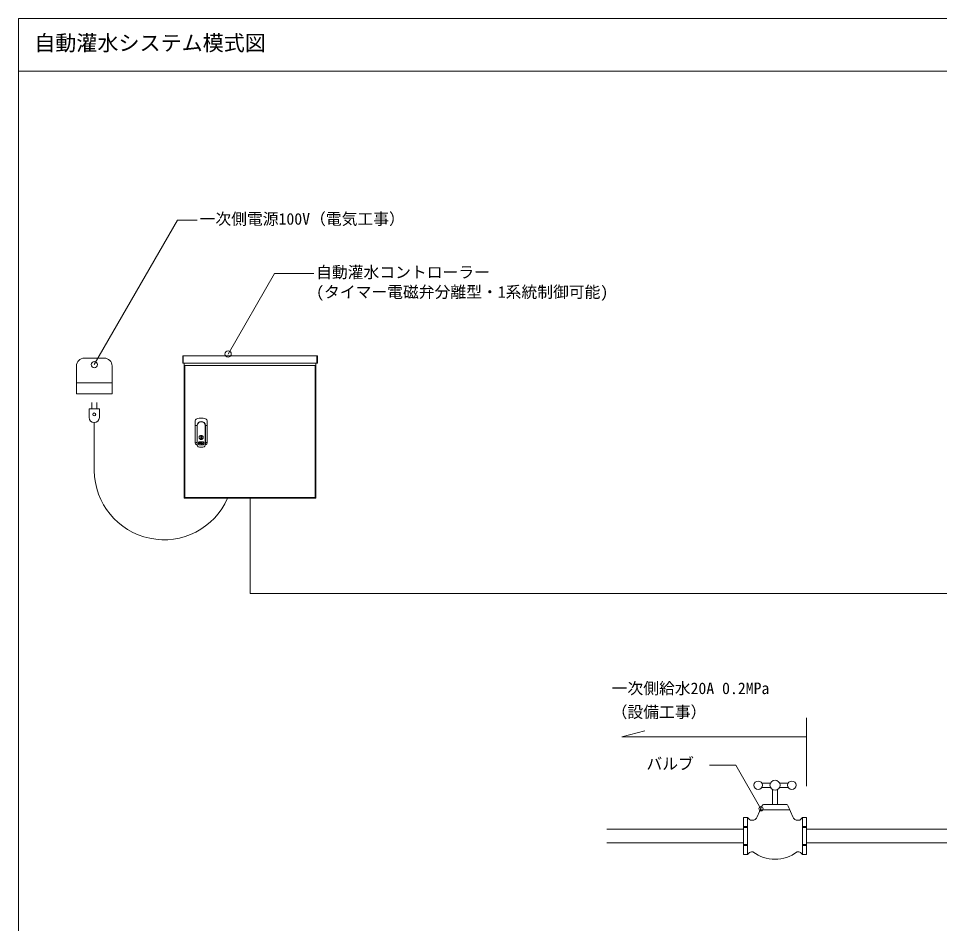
# Model space of a CAD drawing. Units: millimetres, scale not verified. Extents: x -82016 to 4150, y -1714 to 4021.
# Drawn here: x -3850 to -2100, y 2303 to 4021 of the extents above; entities that cross this region are included whole.
import ezdxf
from ezdxf.enums import TextEntityAlignment as Align

# ---------------------------------------------------------------- set-up
doc = ezdxf.new("R2010")
doc.units = ezdxf.units.MM
doc.header["$LTSCALE"] = 2
for name, color, linetype, lineweight in [('0-4_WAKU', 7, 'Continuous', 18), ('0-5_moji', 7, 'Continuous', 18), ('0-7_kansui2', 1, 'Continuous', 18), ('0-8_ZATU', 1, 'Continuous', 18), ('0-9_KANAMONO', 4, 'Continuous', 18)]:
    doc.layers.add(name, color=color, linetype=linetype, lineweight=lineweight)
doc.styles.add('ＭＳ ゴシック', font='')
doc.styles.get('ＭＳ ゴシック').set_extended_font_data('MS Gothic')

msp = doc.modelspace()

# ---------------------------------------------------------------- linework, layer by layer
at = {"layer": '0-4_WAKU'}
msp.add_line((-3849.731, 3921.267), (4150.269, 3921.267), dxfattribs=at)
msp.add_lwpolyline([(-3849.731, -1713.733), (4150.269, -1713.733), (4150.269, 4021.267), (-3849.731, 4021.267)], close=True, dxfattribs=at)
at = {"layer": '0-5_moji', "color": 2}
for p, q in [((-3705.599, 3364.177), (-3547.414, 3638.162)), ((-3547.414, 3638.162), (-3510.138, 3638.162)), ((-2352.67, 2693.79), (-2352.67, 2564.058)), ((-2703.491, 2657.419), (-2660.175, 2668.706)), ((-2352.67, 2657.419), (-2703.491, 2657.419))]:
    msp.add_line(p, q, dxfattribs=at)
for points in [[(-3451.471, 3384.199), (-3363.269, 3536.97), (-3288.717, 3536.97)], [(-1896.731, 2585.567), (-1980.476, 2585.567), (-2080.476, 2585.567), (-2080.476, 2929.437), (-3409.677, 2929.437), (-3409.677, 3110.438)], [(-2439.34, 2521.103), (-2487.156, 2603.923), (-2536.858, 2603.923)]]:
    msp.add_lwpolyline(points, dxfattribs=at)
for centre, radius in [((-3451.471, 3384.199), 6), ((-3705.599, 3364.177), 6), ((-2439.34, 2521.103), 4)]:
    msp.add_circle(centre, radius, dxfattribs=at)
at = {"layer": '0-7_kansui2', "color": 6}
for p, q in [((-2732.332, 2482.282), (-2472.67, 2482.282)), ((-2352.67, 2482.282), (-2085.881, 2482.282)), ((-2732.332, 2456.282), (-2472.67, 2456.282)), ((-2352.67, 2456.282), (-2085.881, 2456.282))]:
    msp.add_line(p, q, dxfattribs=at)
at = {"layer": '0-8_ZATU'}
for p, q in [((-3739.5, 3361.6), (-3739.5, 3308.933)), ((-3686.834, 3376.6), (-3724.5, 3376.6)), ((-3671.834, 3308.933), (-3671.834, 3361.6)), ((-3671.834, 3329.724), (-3739.5, 3329.724)), ((-3739.5, 3308.933), (-3671.834, 3308.933)), ((-3710.535, 3280.261), (-3710.535, 3292.089)), ((-3700.799, 3280.261), (-3700.799, 3292.089)), ((-3715.403, 3280.261), (-3695.931, 3280.261)), ((-3715.403, 3263.996), (-3715.403, 3280.261)), ((-3695.931, 3280.261), (-3695.931, 3263.996)), ((-3705.667, 3162.963), (-3705.667, 3254.26))]:
    msp.add_line(p, q, dxfattribs=at)
msp.add_circle((-3705.667, 3269.63), 2.779, dxfattribs=at)
for centre, radius, start, end in [((-3724.5, 3361.6), 15, 90, 180), ((-3686.834, 3361.6), 15, 0, 90), ((-3705.667, 3263.996), 9.736, 180, 0), ((-3573.326, 3163.997), 132.344, 180.44761, 336.12813)]:
    msp.add_arc(centre, radius, start, end, dxfattribs=at)
at = {"layer": '0-9_KANAMONO'}
for p, q in [((-3537.594, 3366.688), (-3537.594, 3381.105)), ((-3537.594, 3381.105), (-3281.761, 3381.105)), ((-3536.511, 3381.105), (-3536.511, 3366.688)), ((-3282.844, 3381.105), (-3282.844, 3366.688)), ((-3281.761, 3381.105), (-3281.761, 3366.688)), ((-3281.761, 3366.688), (-3537.594, 3366.688)), ((-3534.677, 3110.438), (-3534.677, 3366.688)), ((-3533.427, 3111.688), (-3533.427, 3362.355)), ((-3533.427, 3362.355), (-3285.927, 3362.355)), ((-3285.927, 3362.355), (-3285.927, 3111.688)), ((-3284.677, 3366.688), (-3284.677, 3110.438)), ((-3514.261, 3256.584), (-3514.261, 3216.793)), ((-3490.927, 3216.793), (-3490.927, 3256.584)), ((-3510.511, 3248.355), (-3514.261, 3248.355)), ((-3510.511, 3248.355), (-3510.511, 3211.95)), ((-3494.927, 3210.765), (-3494.927, 3245.855)), ((-3494.677, 3248.355), (-3494.677, 3211.95)), ((-3494.677, 3248.355), (-3490.927, 3248.355)), ((-3498.844, 3217.522), (-3506.344, 3217.522)), ((-3506.344, 3212.105), (-3498.844, 3212.105)), ((-3506.136, 3214.288), (-3506.136, 3215.338)), ((-3497.594, 3213.355), (-3497.594, 3216.272)), ((-3284.677, 3110.438), (-3534.677, 3110.438)), ((-3285.927, 3111.688), (-3533.427, 3111.688)), ((-2437.742, 2569.682), (-2421.397, 2569.682)), ((-2437.742, 2561.682), (-2421.397, 2561.682)), ((-2417.67, 2557.487), (-2417.67, 2529.282)), ((-2407.67, 2557.487), (-2407.67, 2529.282)), ((-2403.943, 2569.682), (-2387.598, 2569.682)), ((-2403.943, 2561.682), (-2387.598, 2561.682)), ((-2437.947, 2526.192), (-2446.519, 2505.461)), ((-2392.013, 2529.282), (-2433.327, 2529.282)), ((-2378.821, 2505.461), (-2387.393, 2526.192)), ((-2461.134, 2500.746), (-2464.67, 2504.282)), ((-2384.535, 2519.282), (-2440.805, 2519.282)), ((-2360.67, 2504.282), (-2364.205, 2500.746)), ((-2472.67, 2487.282), (-2464.67, 2487.282)), ((-2472.67, 2485.282), (-2464.67, 2485.282)), ((-2455.76, 2499.282), (-2457.599, 2499.282)), ((-2367.741, 2499.282), (-2369.58, 2499.282)), ((-2352.67, 2487.282), (-2360.67, 2487.282)), ((-2352.67, 2485.282), (-2360.67, 2485.282)), ((-2472.67, 2453.282), (-2464.67, 2453.282)), ((-2472.67, 2451.282), (-2464.67, 2451.282)), ((-2352.67, 2453.282), (-2360.67, 2453.282)), ((-2352.67, 2451.282), (-2360.67, 2451.282)), ((-2461.134, 2437.817), (-2464.67, 2434.282)), ((-2454.67, 2439.282), (-2457.599, 2439.282)), ((-2367.741, 2439.282), (-2370.67, 2439.282)), ((-2360.67, 2434.282), (-2364.205, 2437.817))]:
    msp.add_line(p, q, dxfattribs=at)
for points in [[(-3510.261, 3245.855), (-3510.261, 3210.765), (-3508.465, 3208.366)], [(-3507.594, 3216.272), (-3507.594, 3213.355), (-3506.344, 3212.105)], [(-3506.036, 3215.438), (-3502.388, 3215.438), (-3502.702, 3216.112)], [(-3502.702, 3213.515), (-3502.388, 3214.188), (-3506.036, 3214.188)], [(-3502.469, 3214.522), (-3505.802, 3214.522), (-3505.802, 3215.105), (-3502.469, 3215.105)], [(-3502.12, 3215.653), (-3502.469, 3216.401), (-3499.719, 3214.813)], [(-3499.719, 3214.813), (-3502.469, 3213.226), (-3502.12, 3213.974)], [(-3502.16, 3216.608), (-3499.052, 3214.813), (-3502.16, 3213.019)]]:
    msp.add_lwpolyline(points, dxfattribs=at)
for points in [[(-3503.552, 3222.522), (-3501.636, 3222.522), (-3501.636, 3228.105), (-3503.552, 3228.105)], [(-2472.67, 2434.282), (-2464.67, 2434.282), (-2464.67, 2504.282), (-2472.67, 2504.282)], [(-2352.67, 2434.282), (-2360.67, 2434.282), (-2360.67, 2504.282), (-2352.67, 2504.282)]]:
    msp.add_lwpolyline(points, close=True, dxfattribs=at)
for centre, radius in [((-3502.594, 3225.855), 3.958), ((-2444.67, 2565.682), 8), ((-2412.67, 2565.682), 9.6), ((-2380.67, 2565.682), 8)]:
    msp.add_circle(centre, radius, dxfattribs=at)
for centre, radius, start, end in [((-3509.261, 3256.584), 5, 106.01339, 180), ((-3502.594, 3233.355), 29.167, 90, 106.01339), ((-3502.594, 3248.355), 7.917, 0, 180), ((-3502.594, 3248.105), 7.667, 30, 150), ((-3502.594, 3233.355), 29.167, 73.98661, 90), ((-3495.927, 3256.584), 5, 0, 73.98661), ((-3491.732, 3245.855), 18.528, 160.8326, 180), ((-3513.455, 3245.855), 18.528, 360, 19.1674), ((-3509.261, 3216.793), 5, 180, 253.98661), ((-3502.594, 3298.043), 82.083, 261.82877, 264.46541), ((-3502.594, 3240.022), 29.167, 253.98661, 254.76034), ((-3502.594, 3228.355), 20.833, 253.63125, 286.36875), ((-3506.344, 3216.272), 1.25, 90, 180), ((-3506.036, 3215.338), 0.1, 90, 180), ((-3506.036, 3214.288), 0.1, 180, 270), ((-3502.353, 3216.274), 0.385, 60, 205), ((-3502.353, 3213.352), 0.385, 155, 300), ((-3502.469, 3215.49), 0.385, 270, 25), ((-3502.469, 3214.137), 0.385, 335, 90), ((-3498.844, 3216.272), 1.25, 0, 90), ((-3498.844, 3213.355), 1.25, 270, 0), ((-3497.427, 3210.765), 2.5, 286.36875, 360), ((-3502.594, 3240.022), 29.167, 285.23966, 286.01339), ((-3502.594, 3298.043), 82.083, 275.53459, 278.17123), ((-3495.927, 3216.793), 5, 286.01339, 0), ((-2433.327, 2524.282), 5, 90, 157.53673), ((-2392.013, 2524.282), 5, 22.46327, 90), ((-2455.76, 2509.282), 10, 270, 337.53673), ((-2369.58, 2509.282), 10, 202.46327, 270), ((-2457.599, 2504.282), 5, 225, 270), ((-2367.741, 2504.282), 5, 270, 315), ((-2457.599, 2434.282), 5, 90, 135), ((-2412.67, 2495.282), 70, 233.1301, 306.8699), ((-2367.741, 2434.282), 5, 45, 90)]:
    msp.add_arc(centre, radius, start, end, dxfattribs=at)

# ---------------------------------------------------------------- texts
at = {"layer": '0-5_moji', "style": 'ＭＳ ゴシック'}
for s, height, p in [('自動灌水システム模式図', 29.33, (-3819.731, 3951.267)), ('一次側電源100V（電気工事）', 21.99, (-3505.638, 3623.162)), ('自動灌水コントローラー', 21.99, (-3284.217, 3521.97)), ('(タイマー電磁弁分離型・1系統制御可能)', 21.99, (-3284.217, 3484.47)), ('一次側給水20A 0.2MPa', 21.99, (-2723.024, 2732.124)), ('（設備工事）', 21.99, (-2723.024, 2687.124)), ('バルブ', 21.99, (-2656.812, 2588.923))]:
    msp.add_text(s, height=height, dxfattribs=at).set_placement(p, align=Align.BOTTOM_LEFT)

doc.saveas('drawing.dxf')
